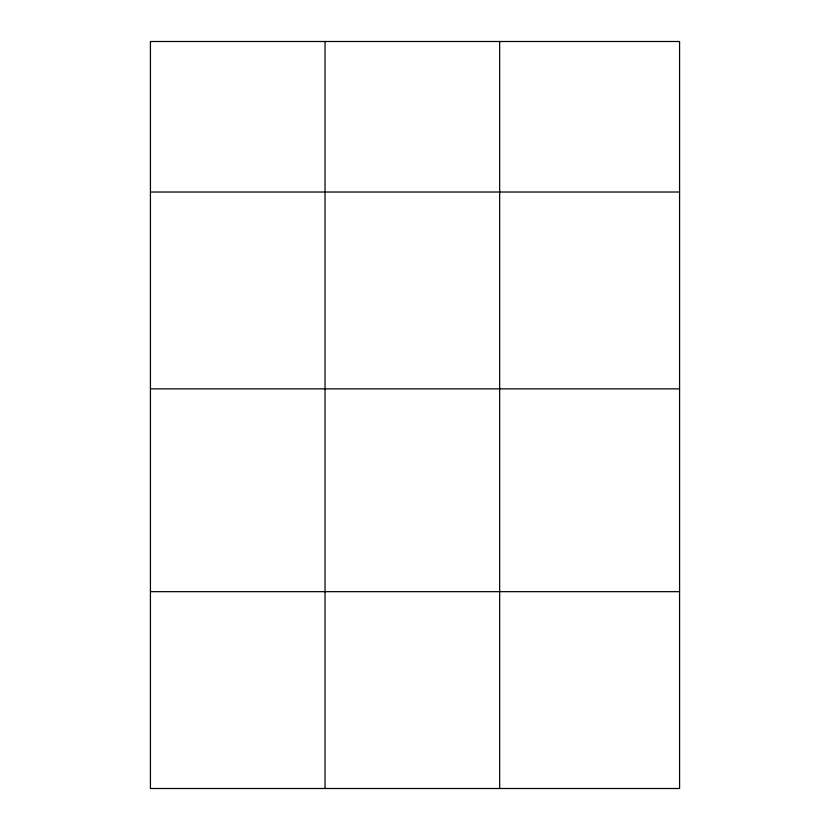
<?xml version="1.0" encoding="UTF-8"?>
<svg xmlns="http://www.w3.org/2000/svg" width="830" height="830" viewBox="0 0 830 830"><rect width="100%" height="100%" fill="white"/><g stroke="black" fill="none" stroke-linecap="round" stroke-linejoin="round"><path stroke-width="1.25" d="M679.573 388.865L679.573 41.5L150.427 41.5L150.427 788.5L679.573 788.5L679.573 388.865L150.427 388.865M150.427 192.021L679.573 192.021M150.427 591.666L679.573 591.666M499.66 41.5L499.66 788.5M325.038 41.5L325.038 788.5"/></g></svg>
